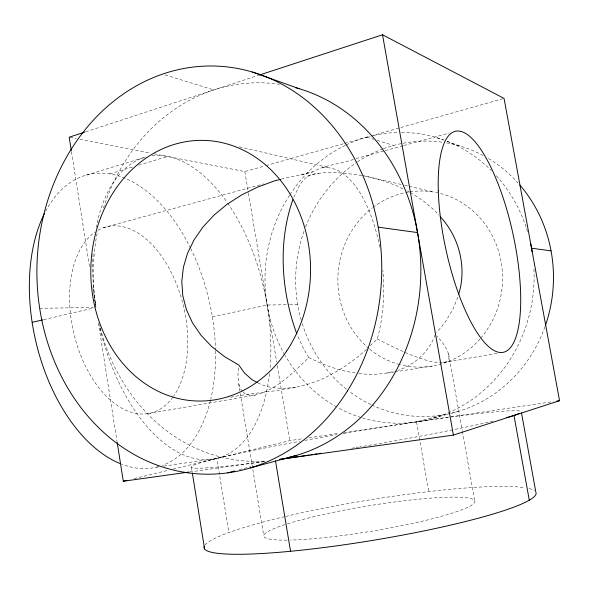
<?xml version="1.0" encoding="UTF-8"?>
<svg xmlns="http://www.w3.org/2000/svg" width="589" height="589" viewBox="0 0 589 589"><rect width="100%" height="100%" fill="white"/><g stroke="black" fill="none" stroke-linecap="round" stroke-linejoin="round"><path stroke-width="0.44" stroke-dasharray="2.94 2.21" d="M238.589 367.801L237.927 375.083L238.582 383.159L263.762 535.843M370.341 345.64L377.291 338.955C383.468 316.727 384.845 293.374 382.857 270.454M293.874 197.138C298.174 188.443 302.245 176.523 312.877 174.263C328.979 170.92 345.684 173.173 361.786 175.478M457.918 297.187L452.521 310.013L445.012 322.36L436.604 332.652M435.124 334.795C429.109 351.699 414.818 364.746 397.906 370.341M355.285 372.962C338.999 370.827 323.471 364.819 308.813 357.575C293.182 372.579 276.926 389.587 255.228 395.101L147.964 413.611M366.557 349.292C353.665 361.079 339.058 370.952 323.295 378.499C293.513 391.935 259.845 390.919 228.37 397.722M281.292 179.159C291.614 175.883 302.51 175.412 312.752 171.841C325.562 164.486 341.355 164.044 355.064 158.853M377.291 338.955C393.923 347.532 410.835 355.911 428.91 361.005C434.888 362.117 441.551 364.238 447.279 361.116L449.017 358.134C448.833 349.402 442.295 342.57 437.178 336.091M301.303 174.97L306.943 172.989L312.752 171.841M85.736 131.796L258.387 75.363M86.333 175.11L145.365 157.167A154.833 84.293 77.2 0 0 96.213 227.472M109.768 173.888L133.445 166.761M138.702 165.178L167.637 156.475M154.215 153.847L244.818 171.576L265.138 165.84M266.022 165.59L343.77 143.642M344.653 143.399L370.267 136.169M371.144 135.919L503.175 98.657M103.355 227.752L263.614 183.886M355.955 158.61L384.337 150.836M385.228 150.593L402.972 145.741M403.855 145.498L449.098 133.114M307.281 176.214L318.642 173.129M434.019 417.991L449.937 413.662M450.821 413.426L457.896 411.497M239.186 469.75L250.649 466.657M441.183 415.208L416.563 421.857L428.77 491.631M358.775 373.47C370.356 374.928 382.349 374.604 393.629 371.409M133.983 478.636L168.726 470.162M173.181 469.072L289.847 440.616L303.423 438.606M43.66 319.665L94.188 307.892M212.349 316.808L267.156 305.028L288.713 304.719M443.34 362.64L497.19 353.341M386.789 373.117L393.96 371.998M394.858 371.865L432.503 366.012M308.857 437.804L338.727 433.386M344.153 432.576L553.218 401.624M156.497 467.151L159.199 466.76M163.705 466.113L216.84 458.426L228.915 532.515M189.761 471.951L265.337 461.386A167.467 7.944 -9.5 0 1 192.183 465.936A167.467 7.944 -9.5 0 1 299.536 441.36M295.958 387.223C283.346 388.99 269.681 389.071 258.151 383.005M322.242 167.836C336.437 165.833 348.305 176.391 356.176 186.993C369.156 205.524 376.069 227.531 380.207 249.574M39.677 308.29L93.239 307.524M289.611 304.704L297.695 304.594M255.228 395.101L249.176 395.16L244.302 393.209L243.117 391.876M70.084 137.384L76.349 138.614M79.927 139.313L150.637 153.147M239.34 146.845L328.912 167.674M401.102 184.453L363.531 175.721L380.258 179.792L395.97 185.439L403.2 188.988M404.68 185.285L408.258 186.117M409.149 186.323L434.196 192.147M165.148 74.913L213.8 89.933M366.748 137.163L373.669 139.298M377.129 140.366L393.577 145.446M436.766 137.708L443.583 140.138M446.999 141.353L460.642 146.212M407.22 190.961L409.635 192.139M410.437 192.537L423.447 200.974L434.8 210.604L438.982 215.272M242.521 391.206L240.739 389.204L238.582 383.159M308.813 357.575L303.791 349.233L297.209 334.854M448.604 353.798L462.203 430.397M462.365 431.295L474.682 500.687M244.818 171.576L248.286 192.316M248.44 193.214L276.69 361.977M277.294 365.592L289.847 440.616M191.447 467.533L192.176 472.054M71.468 151.704L89.837 268.54M92.834 287.557L95.536 304.763M95.676 305.669L95.963 307.48M98.385 322.868L117.027 441.426M401.551 132.422A145.431 134.506 -86.4 0 1 443.627 139.983M447.029 141.279A145.431 134.506 -86.4 0 1 491.329 170.53M496.343 175.794A145.431 134.506 -86.4 0 1 526.389 227.921M526.669 228.775A145.431 134.506 -86.4 0 1 527.994 233.111M533.951 269.121A145.431 134.506 -86.4 0 1 361.83 417.763M360.954 417.491A145.431 134.506 -86.4 0 1 337.497 407.455M336.694 407.014A145.431 134.506 -86.4 0 1 285.267 355.712M284.826 354.953A145.431 134.506 -86.4 0 1 289.508 195.327M289.994 194.576A145.431 134.506 -86.4 0 1 345.441 145.277M346.229 144.894A145.431 134.506 -86.4 0 1 370.135 136.258M373.559 135.441A145.431 134.506 -86.4 0 1 398.017 132.451M269.49 373.691A154.833 84.293 77.2 0 1 191.027 457.579A154.833 84.293 77.2 0 1 99.195 324.568M95.293 302.989A154.833 84.293 77.2 0 1 93.077 253.145M152.102 155.835A154.833 84.293 77.2 0 1 227.163 202.432M227.671 203.168A154.833 84.293 77.2 0 1 269.953 369.17M103.473 208.027A189.319 163.735 -88.3 0 1 279.422 84.308M264.616 461.077A189.319 163.735 -88.3 0 1 99.99 327.079M95.308 302.974A189.319 163.735 -88.3 0 1 97.546 231.006M493.251 421.032A167.467 7.944 -9.5 0 1 453.582 429.675M452.713 429.852A167.467 7.944 -9.5 0 1 359.894 446.882M358.995 447.036A167.467 7.944 -9.5 0 1 355.403 447.633M354.504 447.787A167.467 7.944 -9.5 0 1 350.919 448.376M304.852 440.381A167.467 7.944 -9.5 0 1 337.018 434.653M343.196 433.592A167.467 7.944 -9.5 0 1 449.267 417.233M450.151 417.115A167.467 7.944 -9.5 0 1 520.521 411.137M287.425 523.812A106.97 12.759 -9.4 0 1 440.226 497.521A106.97 12.759 -9.4 0 1 443.62 515.736A106.97 12.759 -9.4 0 1 290.458 540.069M287.012 540.128A106.97 12.759 -9.4 0 1 286.607 524.063M204.95 545.068A168.263 20.21 -9.4 0 1 283.95 516.833M285.672 516.428A168.263 20.21 -9.4 0 1 524.666 487.699M528.988 488.531A168.263 20.21 -9.4 0 1 534.451 490.674M446.565 142.877A137.774 128.866 -85.8 0 1 483.12 155.496M488.487 158.537A137.774 128.866 -85.8 0 1 518.04 182.988M544.943 326.829A137.774 128.866 -85.8 0 1 450.902 413.353M450.018 413.552A137.774 128.866 -85.8 0 1 371.585 404.923M370.798 404.547A137.774 128.866 -85.8 0 1 349.218 391.354M346.465 389.204A137.774 128.866 -85.8 0 1 301.487 321.093M301.244 320.239A137.774 128.866 -85.8 0 1 304.005 231.278M305.566 227.067A137.774 128.866 -85.8 0 1 356.75 162.387M357.486 161.894A137.774 128.866 -85.8 0 1 382.636 149.01M383.461 148.7A137.774 128.866 -85.8 0 1 402.199 143.407M403.067 143.237A137.774 128.866 -85.8 0 1 443.016 142.31M409.966 191.8A88.092 82.313 -85.9 0 1 493.243 237.647A88.092 82.313 -85.9 0 1 481.272 337.512M480.116 338.859A88.092 82.313 -85.9 0 1 400.491 364.775M399.636 364.554A88.092 82.313 -85.9 0 1 369.715 349.159M369.023 348.592A88.092 82.313 -85.9 0 1 372.292 207.946M373.014 207.402A88.092 82.313 -85.9 0 1 404.658 192.758M405.534 192.574A88.092 82.313 -85.9 0 1 409.075 191.94M158.235 466.709A150.195 89.027 77 0 1 121.518 464.139M45.648 211.215A150.195 89.027 77 0 1 190.321 247.704M190.718 248.499A150.195 89.027 77 0 1 215.493 350.109M215.515 350.992A150.195 89.027 77 0 1 210.722 399.239M210.295 400.984A150.195 89.027 77 0 1 162.498 465.354M172.982 397.067A95.72 56.5 77 0 1 84.485 364.127A95.72 56.5 77 0 1 95.028 232.081M97.973 230.225A95.72 56.5 77 0 1 173.77 277.64A95.72 56.5 77 0 1 173.468 396.375M95.425 303.887A154.833 84.293 77.2 0 0 95.823 306.582A189.319 163.735 -88.3 0 1 95.425 303.88"/><path stroke-width="0.88" d="M458.566 294.559C467.114 267.7 459.28 237.05 440.174 216.605M292.866 199.634C277.728 242.815 281.233 291.459 296.871 334.007M84.868 132.083L69.185 137.208L71.321 150.799M259.263 75.075L382.526 34.78L504.051 98.407L559.55 400.689L453.383 435.094L279.9 459.354M250.237 467.96L296.716 455.326M227.715 472.849L234.768 470.942M280.416 179.387L274.238 180.978L257.341 187.206L241.483 195.047L226.964 204.383L214.072 215.059L203.058 226.898L194.156 239.701L187.56 253.241L183.407 267.251L181.802 281.483L182.789 295.663L186.36 309.512L192.448 322.772L200.93 335.178L211.642 346.494L224.365 356.522L238.839 365.062L244.663 373.205L252.136 379.787L257.4 382.607M117.167 442.332L123.292 481.242L126.856 480.374M32.137 322.352L42.776 319.871M556.833 401.087L559.55 400.689M123.292 481.242L188.848 472.076M378.19 227.17L417.535 232.567M531.558 248.197L551.054 250.87M252.394 72.042L299.109 88.681M521.508 412.963L536.13 493.641A168.263 20.21 -9.4 0 1 364.481 541.711A168.263 20.21 -9.4 0 1 204.28 546.231M513.976 415.459L529.297 500.252M382.526 34.78L453.383 435.094M275.505 460.892L290.539 551.245M192.323 472.96L204.574 548.882M519.203 413.507A167.467 7.944 -9.5 0 1 506.555 417.645M320.747 453.243A167.467 7.944 -9.5 0 1 318.943 453.523M317.147 453.802A167.467 7.944 -9.5 0 1 314.452 454.222M312.663 454.494A167.467 7.944 -9.5 0 1 310.882 454.767M309.107 455.039A167.467 7.944 -9.5 0 1 298.616 456.622M297.754 456.747A167.467 7.944 -9.5 0 1 279.687 459.376M295.568 87.68A189.319 163.735 -88.3 0 1 420.789 275.497A189.319 163.735 -88.3 0 1 286.961 457.874M530.667 243.721A145.431 134.506 -86.4 0 1 532.169 251.797M519.844 185.034A137.774 128.866 -85.8 0 1 545.539 325.135M119.817 463.455A150.195 89.027 77 0 1 39.978 356.971A150.195 89.027 77 0 1 44.433 213.579M438.304 190.807A113.073 34.42 77.8 0 0 502.579 352.413A113.073 34.42 77.8 0 0 497.388 182.053A113.073 34.42 77.8 0 0 438.304 190.807M347.414 390.971A204.125 172.415 -88.6 0 0 229.703 67.227A204.125 172.415 -88.6 0 0 50.845 352.089A204.125 172.415 -88.6 0 0 347.414 390.971M286.681 351.044A130.36 109.878 -88.7 0 0 216.943 141.64A130.36 109.878 -88.7 0 0 98.444 319.444A130.36 109.878 -88.7 0 0 286.681 351.044"/></g></svg>
